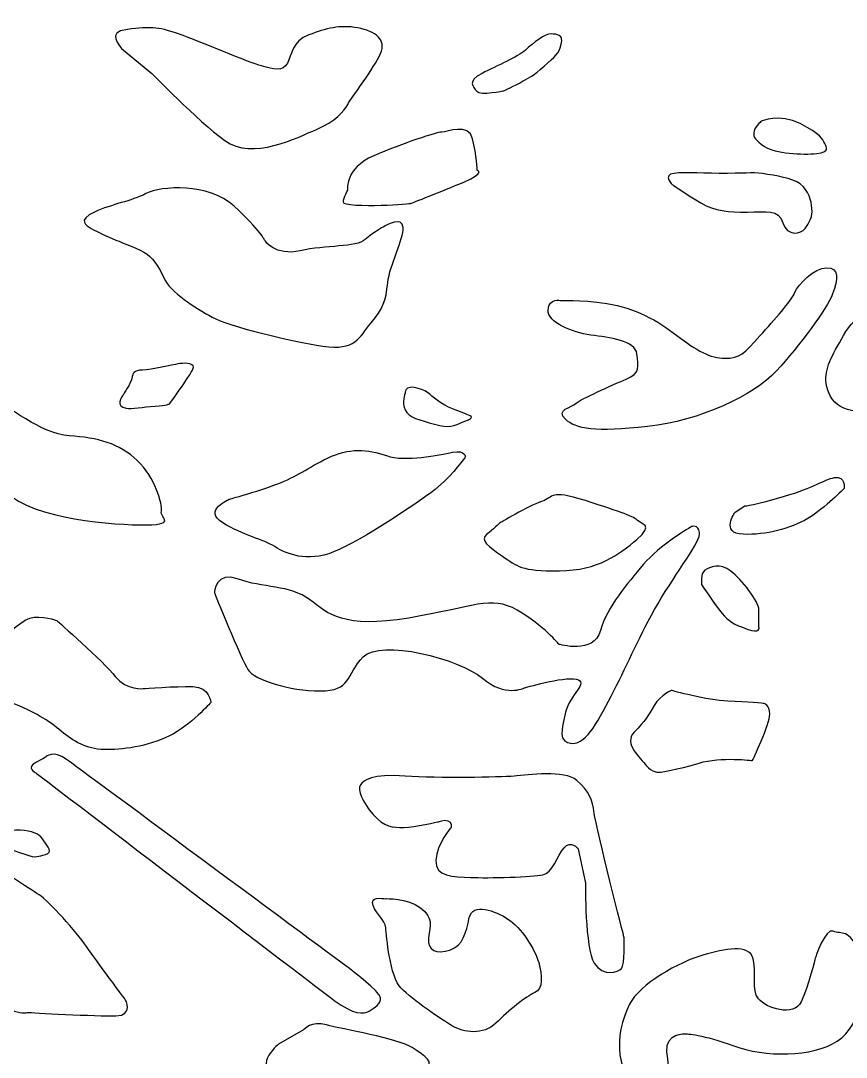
# Model space of a CAD drawing. Header units: centimetres. Extents: x -8.7 to 7.6, y -8.2 to 11.4.
# Drawn here: x 2.552 to 4.967, y 3.231 to 6.263 of the extents above; entities that cross this region are included whole.
import ezdxf

# ---------------------------------------------------------------- set-up
doc = ezdxf.new("R2010")
doc.units = ezdxf.units.CM
doc.header["$MEASUREMENT"] = 0
doc.layers.add('layer 1', color=7, linetype='Continuous')

msp = doc.modelspace()

# ---------------------------------------------------------------- linework, layer by layer
at = {"layer": 'layer 1', "color": 142}
for points, knots in [([(0.02549, 11.40766), (0.02549, 11.40766), (7.59368, 11.40766), (7.59368, 11.40766), (7.59368, 11.40766), (7.59368, 11.40766), (7.59368, -8.21043), (7.59368, -8.21043), (7.59368, -8.21043), (7.59368, -8.21043), (0.02549, -8.21043), (0.02549, -8.21043), (0.02549, -8.21043), (0.02549, -8.21043), (0.02549, 11.40766), (0.02549, 11.40766)], [0, 0, 0, 0, 0.2, 0.2, 0.2, 0.2, 0.4, 0.4, 0.4, 0.4, 0.6, 0.6, 0.6, 0.6, 1, 1, 1, 1]), ([(2.84696, 6.1818), (2.84501, 6.18814), (2.79749, 6.23033), (2.86442, 6.23737), (2.86442, 6.23737), (2.93135, 6.2444), (2.94881, 6.2465), (3.01381, 6.224), (3.01381, 6.224), (3.0788, 6.20149), (3.21947, 6.13961), (3.25634, 6.13046), (3.25634, 6.13046), (3.29319, 6.12133), (3.31842, 6.11288), (3.33199, 6.1382), (3.33199, 6.1382), (3.34557, 6.16352), (3.3446, 6.20219), (3.39505, 6.22119), (3.39505, 6.22119), (3.44549, 6.24018), (3.48527, 6.25143), (3.53765, 6.24158), (3.53765, 6.24158), (3.59004, 6.23174), (3.62302, 6.20783), (3.60459, 6.16633), (3.60459, 6.16633), (3.58616, 6.12483), (3.51923, 6.03763), (3.50856, 6.01794), (3.50856, 6.01794), (3.49788, 5.99825), (3.47266, 5.96801), (3.41737, 5.94479), (3.41737, 5.94479), (3.36207, 5.92159), (3.22917, 5.85267), (3.14865, 5.91245), (3.14865, 5.91245), (3.06814, 5.97223), (2.93523, 6.10867), (2.93523, 6.10867), (2.93523, 6.10867), (2.93523, 6.10867), (2.84696, 6.1818), (2.84696, 6.1818)], [0, 0, 0, 0, 0.0769231, 0.0769231, 0.0769231, 0.0769231, 0.1538462, 0.1538462, 0.1538462, 0.1538462, 0.2307692, 0.2307692, 0.2307692, 0.2307692, 0.3076923, 0.3076923, 0.3076923, 0.3076923, 0.3846154, 0.3846154, 0.3846154, 0.3846154, 0.4615385, 0.4615385, 0.4615385, 0.4615385, 0.5384615, 0.5384615, 0.5384615, 0.5384615, 0.6153846, 0.6153846, 0.6153846, 0.6153846, 0.6923077, 0.6923077, 0.6923077, 0.6923077, 0.7692308, 0.7692308, 0.7692308, 0.7692308, 0.8461538, 0.8461538, 0.8461538, 0.8461538, 1, 1, 1, 1]), ([(3.96546, 6.05802), (3.96546, 6.05802), (3.89657, 6.04326), (3.88591, 6.05662), (3.88591, 6.05662), (3.87525, 6.06998), (3.85681, 6.08545), (3.90143, 6.10867), (3.90143, 6.10867), (3.94606, 6.13187), (4.00523, 6.15578), (4.02851, 6.17689), (4.02851, 6.17689), (4.0518, 6.19798), (4.08671, 6.22541), (4.1032, 6.224), (4.1032, 6.224), (4.1197, 6.2226), (4.14105, 6.2233), (4.13328, 6.19375), (4.13328, 6.19375), (4.12552, 6.16422), (4.11582, 6.1593), (4.08283, 6.12976), (4.08283, 6.12976), (4.04985, 6.10023), (4.04306, 6.09882), (4.01978, 6.08545), (4.01978, 6.08545), (3.9965, 6.07209), (3.96546, 6.05802), (3.96546, 6.05802)], [0, 0, 0, 0, 0.1111111, 0.1111111, 0.1111111, 0.1111111, 0.2222222, 0.2222222, 0.2222222, 0.2222222, 0.3333333, 0.3333333, 0.3333333, 0.3333333, 0.4444444, 0.4444444, 0.4444444, 0.4444444, 0.5555556, 0.5555556, 0.5555556, 0.5555556, 0.6666667, 0.6666667, 0.6666667, 0.6666667, 0.7777778, 0.7777778, 0.7777778, 0.7777778, 1, 1, 1, 1]), ([(4.71823, 5.96871), (4.71823, 5.96871), (4.77062, 5.99332), (4.83173, 5.96168), (4.83173, 5.96168), (4.89285, 5.93003), (4.89769, 5.91667), (4.90352, 5.904), (4.90352, 5.904), (4.90933, 5.89135), (4.92001, 5.87939), (4.88023, 5.87447), (4.88023, 5.87447), (4.84047, 5.86954), (4.75704, 5.87447), (4.72793, 5.89486), (4.72793, 5.89486), (4.69883, 5.91526), (4.69592, 5.92089), (4.69592, 5.93495), (4.69592, 5.93495), (4.69592, 5.94902), (4.71823, 5.96871), (4.71823, 5.96871)], [0, 0, 0, 0, 0.1428571, 0.1428571, 0.1428571, 0.1428571, 0.2857143, 0.2857143, 0.2857143, 0.2857143, 0.4285714, 0.4285714, 0.4285714, 0.4285714, 0.5714286, 0.5714286, 0.5714286, 0.5714286, 0.7142857, 0.7142857, 0.7142857, 0.7142857, 1, 1, 1, 1]), ([(3.50845, 5.76822), (3.50845, 5.76822), (3.49867, 5.83054), (3.58463, 5.86737), (3.58463, 5.86737), (3.67059, 5.90419), (3.76827, 5.93677), (3.7839, 5.93677), (3.7839, 5.93677), (3.79953, 5.93677), (3.86205, 5.96509), (3.87377, 5.91694), (3.87377, 5.91694), (3.8855, 5.86878), (3.88744, 5.82487), (3.88744, 5.82487), (3.88744, 5.82487), (3.88744, 5.82487), (3.91285, 5.81779), (3.84837, 5.79088), (3.84837, 5.79088), (3.7839, 5.76397), (3.69403, 5.72857), (3.69403, 5.72857), (3.69403, 5.72857), (3.69403, 5.72857), (3.65496, 5.72432), (3.60612, 5.7229), (3.60612, 5.7229), (3.55728, 5.72148), (3.49477, 5.7229), (3.49477, 5.73282), (3.49477, 5.73282), (3.49477, 5.74272), (3.50845, 5.76822), (3.50845, 5.76822)], [0, 0, 0, 0, 0.1, 0.1, 0.1, 0.1, 0.2, 0.2, 0.2, 0.2, 0.3, 0.3, 0.3, 0.3, 0.4, 0.4, 0.4, 0.4, 0.5, 0.5, 0.5, 0.5, 0.6, 0.6, 0.6, 0.6, 0.7, 0.7, 0.7, 0.7, 0.8, 0.8, 0.8, 0.8, 1, 1, 1, 1]), ([(4.45923, 5.78234), (4.45923, 5.78234), (4.42722, 5.81187), (4.4631, 5.81609), (4.4631, 5.81609), (4.499, 5.82031), (4.55332, 5.81609), (4.61928, 5.81609), (4.61928, 5.81609), (4.68525, 5.81609), (4.69398, 5.82101), (4.73667, 5.81328), (4.73667, 5.81328), (4.77935, 5.80555), (4.82009, 5.79992), (4.84047, 5.77742), (4.84047, 5.77742), (4.86084, 5.75491), (4.86666, 5.72748), (4.86666, 5.70497), (4.86666, 5.70497), (4.86666, 5.68247), (4.85696, 5.67192), (4.84628, 5.65505), (4.84628, 5.65505), (4.83562, 5.63816), (4.79292, 5.63042), (4.78129, 5.67192), (4.78129, 5.67192), (4.76966, 5.71341), (4.73182, 5.70287), (4.6775, 5.70287), (4.6775, 5.70287), (4.62317, 5.70287), (4.58145, 5.70568), (4.54168, 5.72959), (4.54168, 5.72959), (4.50191, 5.7535), (4.45923, 5.78234), (4.45923, 5.78234)], [0, 0, 0, 0, 0.0909091, 0.0909091, 0.0909091, 0.0909091, 0.1818182, 0.1818182, 0.1818182, 0.1818182, 0.2727273, 0.2727273, 0.2727273, 0.2727273, 0.3636364, 0.3636364, 0.3636364, 0.3636364, 0.4545455, 0.4545455, 0.4545455, 0.4545455, 0.5454545, 0.5454545, 0.5454545, 0.5454545, 0.6363636, 0.6363636, 0.6363636, 0.6363636, 0.7272727, 0.7272727, 0.7272727, 0.7272727, 0.8181818, 0.8181818, 0.8181818, 0.8181818, 1, 1, 1, 1]), ([(2.83054, 5.62092), (2.83054, 5.62092), (2.77193, 5.64641), (2.75825, 5.65491), (2.75825, 5.65491), (2.74457, 5.66341), (2.71527, 5.67899), (2.76802, 5.70308), (2.76802, 5.70308), (2.82076, 5.72715), (2.87352, 5.73422), (2.91845, 5.75689), (2.91845, 5.75689), (2.96339, 5.77955), (3.10013, 5.78947), (3.17633, 5.72007), (3.17633, 5.72007), (3.25252, 5.65067), (3.2662, 5.61951), (3.2662, 5.61951), (3.2662, 5.61951), (3.2662, 5.61951), (3.2955, 5.57277), (3.36974, 5.58976), (3.36974, 5.58976), (3.44398, 5.60676), (3.53383, 5.59968), (3.55923, 5.62234), (3.55923, 5.62234), (3.58463, 5.645), (3.61979, 5.66341), (3.61979, 5.66341), (3.61979, 5.66341), (3.61979, 5.66341), (3.66864, 5.69174), (3.67059, 5.65775), (3.67059, 5.65775), (3.67255, 5.62376), (3.63152, 5.5501), (3.62566, 5.49628), (3.62566, 5.49628), (3.61979, 5.44246), (3.61199, 5.42122), (3.57682, 5.37872), (3.57682, 5.37872), (3.54165, 5.33623), (3.53189, 5.29658), (3.43616, 5.31074), (3.43616, 5.31074), (3.34044, 5.32491), (3.1607, 5.36881), (3.11186, 5.39572), (3.11186, 5.39572), (3.06302, 5.42264), (2.98878, 5.46937), (2.9712, 5.50903), (2.9712, 5.50903), (2.95361, 5.54869), (2.93799, 5.57135), (2.91259, 5.58551), (2.91259, 5.58551), (2.88719, 5.59968), (2.83054, 5.62092), (2.83054, 5.62092)], [0, 0, 0, 0, 0.0588235, 0.0588235, 0.0588235, 0.0588235, 0.1176471, 0.1176471, 0.1176471, 0.1176471, 0.1764706, 0.1764706, 0.1764706, 0.1764706, 0.2352941, 0.2352941, 0.2352941, 0.2352941, 0.2941176, 0.2941176, 0.2941176, 0.2941176, 0.3529412, 0.3529412, 0.3529412, 0.3529412, 0.4117647, 0.4117647, 0.4117647, 0.4117647, 0.4705882, 0.4705882, 0.4705882, 0.4705882, 0.5294118, 0.5294118, 0.5294118, 0.5294118, 0.5882353, 0.5882353, 0.5882353, 0.5882353, 0.6470588, 0.6470588, 0.6470588, 0.6470588, 0.7058824, 0.7058824, 0.7058824, 0.7058824, 0.7647059, 0.7647059, 0.7647059, 0.7647059, 0.8235294, 0.8235294, 0.8235294, 0.8235294, 0.8823529, 0.8823529, 0.8823529, 0.8823529, 1, 1, 1, 1]), ([(4.13165, 5.44388), (4.13165, 5.44388), (4.09649, 5.4538), (4.09453, 5.41697), (4.09453, 5.41697), (4.09258, 5.38014), (4.16486, 5.3504), (4.21956, 5.34332), (4.21956, 5.34332), (4.27427, 5.33623), (4.35046, 5.32632), (4.35436, 5.28808), (4.35436, 5.28808), (4.35827, 5.24984), (4.36609, 5.23285), (4.3231, 5.21443), (4.3231, 5.21443), (4.28012, 5.19602), (4.19026, 5.15636), (4.17658, 5.14362), (4.17658, 5.14362), (4.1629, 5.13087), (4.11602, 5.1252), (4.14532, 5.09687), (4.14532, 5.09687), (4.17462, 5.06854), (4.23324, 5.05863), (4.38562, 5.07562), (4.38562, 5.07562), (4.538, 5.09262), (4.69625, 5.16627), (4.76266, 5.23851), (4.76266, 5.23851), (4.8291, 5.31074), (4.91114, 5.42122), (4.92678, 5.46371), (4.92678, 5.46371), (4.9424, 5.5062), (4.9463, 5.5416), (4.90919, 5.54019), (4.90919, 5.54019), (4.87207, 5.53877), (4.82715, 5.49345), (4.81543, 5.46654), (4.81543, 5.46654), (4.8037, 5.43963), (4.75877, 5.39148), (4.71383, 5.34049), (4.71383, 5.34049), (4.6689, 5.2895), (4.65522, 5.27534), (4.61224, 5.27534), (4.61224, 5.27534), (4.56925, 5.27534), (4.52823, 5.29799), (4.47157, 5.3419), (4.47157, 5.3419), (4.41492, 5.3858), (4.34851, 5.42264), (4.26645, 5.43538), (4.26645, 5.43538), (4.1844, 5.44813), (4.13165, 5.44388), (4.13165, 5.44388)], [0, 0, 0, 0, 0.0588235, 0.0588235, 0.0588235, 0.0588235, 0.1176471, 0.1176471, 0.1176471, 0.1176471, 0.1764706, 0.1764706, 0.1764706, 0.1764706, 0.2352941, 0.2352941, 0.2352941, 0.2352941, 0.2941176, 0.2941176, 0.2941176, 0.2941176, 0.3529412, 0.3529412, 0.3529412, 0.3529412, 0.4117647, 0.4117647, 0.4117647, 0.4117647, 0.4705882, 0.4705882, 0.4705882, 0.4705882, 0.5294118, 0.5294118, 0.5294118, 0.5294118, 0.5882353, 0.5882353, 0.5882353, 0.5882353, 0.6470588, 0.6470588, 0.6470588, 0.6470588, 0.7058824, 0.7058824, 0.7058824, 0.7058824, 0.7647059, 0.7647059, 0.7647059, 0.7647059, 0.8235294, 0.8235294, 0.8235294, 0.8235294, 0.8823529, 0.8823529, 0.8823529, 0.8823529, 1, 1, 1, 1]), ([(5.06353, 5.43113), (5.06353, 5.43113), (5.00296, 5.41414), (4.96585, 5.35323), (4.96585, 5.35323), (4.92872, 5.29233), (4.9053, 5.24984), (4.90724, 5.2116), (4.90724, 5.2116), (4.90998, 5.1578), (4.94922, 5.10339), (5.04204, 5.12662), (5.04204, 5.12662), (5.08498, 5.13736), (5.14754, 5.15069), (5.14754, 5.15069), (5.14754, 5.15069), (5.14754, 5.15069), (5.18075, 5.16344), (5.16121, 5.19602), (5.16121, 5.19602), (5.14167, 5.22859), (5.11237, 5.25975), (5.11237, 5.26684), (5.11237, 5.26684), (5.11237, 5.27391), (5.09673, 5.28808), (5.12018, 5.28666), (5.12018, 5.28666), (5.14362, 5.28525), (5.19833, 5.24417), (5.22178, 5.23992), (5.22178, 5.23992), (5.24522, 5.23567), (5.27257, 5.24276), (5.26475, 5.28525), (5.26475, 5.28525), (5.25694, 5.32774), (5.212, 5.34757), (5.18856, 5.37165), (5.18856, 5.37165), (5.16512, 5.39572), (5.16512, 5.41414), (5.12995, 5.42546), (5.12995, 5.42546), (5.09478, 5.4368), (5.06353, 5.43113), (5.06353, 5.43113)], [0, 0, 0, 0, 0.0769231, 0.0769231, 0.0769231, 0.0769231, 0.1538462, 0.1538462, 0.1538462, 0.1538462, 0.2307692, 0.2307692, 0.2307692, 0.2307692, 0.3076923, 0.3076923, 0.3076923, 0.3076923, 0.3846154, 0.3846154, 0.3846154, 0.3846154, 0.4615385, 0.4615385, 0.4615385, 0.4615385, 0.5384615, 0.5384615, 0.5384615, 0.5384615, 0.6153846, 0.6153846, 0.6153846, 0.6153846, 0.6923077, 0.6923077, 0.6923077, 0.6923077, 0.7692308, 0.7692308, 0.7692308, 0.7692308, 0.8461538, 0.8461538, 0.8461538, 0.8461538, 1, 1, 1, 1]), ([(2.85181, 5.16836), (2.85375, 5.17188), (2.87316, 5.20071), (2.87704, 5.21619), (2.87704, 5.21619), (2.88091, 5.23166), (2.88091, 5.2401), (2.90807, 5.24081), (2.90807, 5.24081), (2.93523, 5.24151), (2.99732, 5.25628), (3.01187, 5.25909), (3.01187, 5.25909), (3.02642, 5.26191), (3.05747, 5.26191), (3.05747, 5.24924), (3.05747, 5.24924), (3.05747, 5.23658), (2.98761, 5.14234), (2.98761, 5.14234), (2.98761, 5.14234), (2.98761, 5.14234), (2.97986, 5.13742), (2.94494, 5.1353), (2.94494, 5.1353), (2.91001, 5.1332), (2.87606, 5.12617), (2.86054, 5.12969), (2.86054, 5.12969), (2.84501, 5.1332), (2.84114, 5.13883), (2.84211, 5.14797), (2.84211, 5.14797), (2.84308, 5.15711), (2.85181, 5.16836), (2.85181, 5.16836)], [0, 0, 0, 0, 0.1, 0.1, 0.1, 0.1, 0.2, 0.2, 0.2, 0.2, 0.3, 0.3, 0.3, 0.3, 0.4, 0.4, 0.4, 0.4, 0.5, 0.5, 0.5, 0.5, 0.6, 0.6, 0.6, 0.6, 0.7, 0.7, 0.7, 0.7, 0.8, 0.8, 0.8, 0.8, 1, 1, 1, 1]), ([(2.40073, 5.11245), (2.40073, 5.11245), (2.39683, 5.19743), (2.45739, 5.16627), (2.45739, 5.16627), (2.51796, 5.13512), (2.60977, 5.05438), (2.69378, 5.04872), (2.69378, 5.04872), (2.77779, 5.04305), (2.8403, 5.02606), (2.89305, 4.97648), (2.89305, 4.97648), (2.94579, 4.92692), (2.96729, 4.8476), (2.96339, 4.82776), (2.96339, 4.82776), (2.95948, 4.80794), (3.01418, 4.7867), (2.90087, 4.78811), (2.90087, 4.78811), (2.78756, 4.78952), (2.56093, 4.81077), (2.49256, 4.90142), (2.49256, 4.90142), (2.42418, 4.99206), (2.42028, 5.01756), (2.41441, 5.04872), (2.41441, 5.04872), (2.40856, 5.07988), (2.40073, 5.11245), (2.40073, 5.11245)], [0, 0, 0, 0, 0.1111111, 0.1111111, 0.1111111, 0.1111111, 0.2222222, 0.2222222, 0.2222222, 0.2222222, 0.3333333, 0.3333333, 0.3333333, 0.3333333, 0.4444444, 0.4444444, 0.4444444, 0.4444444, 0.5555556, 0.5555556, 0.5555556, 0.5555556, 0.6666667, 0.6666667, 0.6666667, 0.6666667, 0.7777778, 0.7777778, 0.7777778, 0.7777778, 1, 1, 1, 1]), ([(3.67637, 5.17259), (3.67637, 5.17259), (3.67346, 5.19861), (3.71129, 5.18806), (3.71129, 5.18806), (3.74913, 5.17751), (3.74913, 5.16555), (3.78115, 5.14515), (3.78115, 5.14515), (3.81315, 5.12476), (3.83644, 5.12054), (3.85099, 5.11351), (3.85099, 5.11351), (3.86554, 5.10647), (3.88591, 5.10507), (3.85099, 5.091), (3.85099, 5.091), (3.81606, 5.07693), (3.80636, 5.07061), (3.76271, 5.08256), (3.76271, 5.08256), (3.71906, 5.09452), (3.68704, 5.10226), (3.67637, 5.12406), (3.67637, 5.12406), (3.66571, 5.14586), (3.67637, 5.17259), (3.67637, 5.17259)], [0, 0, 0, 0, 0.125, 0.125, 0.125, 0.125, 0.25, 0.25, 0.25, 0.25, 0.375, 0.375, 0.375, 0.375, 0.5, 0.5, 0.5, 0.5, 0.625, 0.625, 0.625, 0.625, 0.75, 0.75, 0.75, 0.75, 1, 1, 1, 1]), ([(3.16265, 4.86318), (3.16265, 4.86318), (3.08255, 4.8306), (3.14312, 4.79378), (3.14312, 4.79378), (3.20367, 4.75694), (3.26228, 4.74562), (3.2955, 4.72438), (3.2955, 4.72438), (3.32871, 4.70313), (3.38927, 4.67764), (3.46742, 4.7088), (3.46742, 4.7088), (3.54555, 4.73995), (3.7292, 4.86176), (3.77414, 4.9), (3.77414, 4.9), (3.81906, 4.93824), (3.85228, 4.9864), (3.85228, 4.9864), (3.85228, 4.9864), (3.85228, 4.9864), (3.85423, 5.00765), (3.81516, 5.00056), (3.81516, 5.00056), (3.77609, 4.99348), (3.67645, 4.97082), (3.62176, 4.99065), (3.62176, 4.99065), (3.56706, 5.01048), (3.51039, 5.01331), (3.44984, 4.98357), (3.44984, 4.98357), (3.38927, 4.95382), (3.36192, 4.92974), (3.30135, 4.90708), (3.30135, 4.90708), (3.2408, 4.88442), (3.16265, 4.86318), (3.16265, 4.86318)], [0, 0, 0, 0, 0.0909091, 0.0909091, 0.0909091, 0.0909091, 0.1818182, 0.1818182, 0.1818182, 0.1818182, 0.2727273, 0.2727273, 0.2727273, 0.2727273, 0.3636364, 0.3636364, 0.3636364, 0.3636364, 0.4545455, 0.4545455, 0.4545455, 0.4545455, 0.5454545, 0.5454545, 0.5454545, 0.5454545, 0.6363636, 0.6363636, 0.6363636, 0.6363636, 0.7272727, 0.7272727, 0.7272727, 0.7272727, 0.8181818, 0.8181818, 0.8181818, 0.8181818, 1, 1, 1, 1]), ([(4.6416, 4.82516), (4.6416, 4.82516), (4.59698, 4.76256), (4.66488, 4.76045), (4.66488, 4.76045), (4.73278, 4.75835), (4.80262, 4.77593), (4.85405, 4.80688), (4.85405, 4.80688), (4.90546, 4.83782), (4.96076, 4.89479), (4.96076, 4.89479), (4.96076, 4.89479), (4.96076, 4.89479), (4.9656, 4.93276), (4.93262, 4.92644), (4.93262, 4.92644), (4.89964, 4.92011), (4.87345, 4.8976), (4.78613, 4.87158), (4.78613, 4.87158), (4.69883, 4.84555), (4.66973, 4.84345), (4.66973, 4.84345), (4.66973, 4.84345), (4.66973, 4.84345), (4.6416, 4.82516), (4.6416, 4.82516)], [0, 0, 0, 0, 0.125, 0.125, 0.125, 0.125, 0.25, 0.25, 0.25, 0.25, 0.375, 0.375, 0.375, 0.375, 0.5, 0.5, 0.5, 0.5, 0.625, 0.625, 0.625, 0.625, 0.75, 0.75, 0.75, 0.75, 1, 1, 1, 1]), ([(3.95191, 4.79236), (3.95191, 4.79236), (4.03592, 4.84335), (4.07499, 4.8561), (4.07499, 4.8561), (4.11407, 4.86884), (4.09649, 4.89292), (4.20393, 4.85893), (4.20393, 4.85893), (4.31137, 4.82494), (4.34851, 4.81077), (4.35631, 4.80085), (4.35631, 4.80085), (4.36414, 4.79094), (4.4071, 4.78952), (4.35436, 4.74562), (4.35436, 4.74562), (4.30162, 4.70171), (4.24301, 4.65498), (4.12774, 4.65356), (4.12774, 4.65356), (4.01248, 4.65214), (4.00467, 4.66773), (3.96168, 4.69605), (3.96168, 4.69605), (3.91871, 4.72438), (3.89527, 4.7442), (3.9148, 4.75979), (3.9148, 4.75979), (3.93433, 4.77537), (3.95191, 4.79236), (3.95191, 4.79236)], [0, 0, 0, 0, 0.1111111, 0.1111111, 0.1111111, 0.1111111, 0.2222222, 0.2222222, 0.2222222, 0.2222222, 0.3333333, 0.3333333, 0.3333333, 0.3333333, 0.4444444, 0.4444444, 0.4444444, 0.4444444, 0.5555556, 0.5555556, 0.5555556, 0.5555556, 0.6666667, 0.6666667, 0.6666667, 0.6666667, 0.7777778, 0.7777778, 0.7777778, 0.7777778, 1, 1, 1, 1]), ([(4.51428, 4.78282), (4.51428, 4.78282), (4.53343, 4.79045), (4.5378, 4.76576), (4.5378, 4.76576), (4.54218, 4.74107), (4.47115, 4.65206), (4.41626, 4.55826), (4.41626, 4.55826), (4.36136, 4.46446), (4.33, 4.38487), (4.28687, 4.30244), (4.28687, 4.30244), (4.24375, 4.22001), (4.20845, 4.14611), (4.16533, 4.14895), (4.16533, 4.14895), (4.1222, 4.15179), (4.13396, 4.18874), (4.14573, 4.23991), (4.14573, 4.23991), (4.1575, 4.29107), (4.21629, 4.32803), (4.17709, 4.33655), (4.17709, 4.33655), (4.13788, 4.34508), (4.02419, 4.31097), (4.02419, 4.31097), (4.02419, 4.31097), (4.02419, 4.31097), (3.96929, 4.28255), (3.90265, 4.3394), (3.90265, 4.3394), (3.836, 4.39624), (3.60467, 4.45593), (3.5537, 4.40192), (3.5537, 4.40192), (3.50273, 4.34792), (3.51842, 4.30244), (3.42823, 4.30244), (3.42823, 4.30244), (3.33806, 4.30244), (3.23612, 4.3337), (3.21651, 4.36497), (3.21651, 4.36497), (3.19692, 4.39624), (3.1185, 4.58953), (3.1185, 4.58953), (3.1185, 4.58953), (3.1185, 4.58953), (3.12243, 4.65491), (3.18907, 4.62932), (3.18907, 4.62932), (3.25572, 4.60375), (3.34198, 4.61227), (3.39687, 4.56964), (3.39687, 4.56964), (3.45176, 4.52699), (3.49489, 4.48436), (3.687, 4.51563), (3.687, 4.51563), (3.87912, 4.54689), (3.92617, 4.58384), (4.00459, 4.53836), (4.00459, 4.53836), (4.08301, 4.49288), (4.12612, 4.43888), (4.12612, 4.43888), (4.12612, 4.43888), (4.12612, 4.43888), (4.22806, 4.40762), (4.24766, 4.47868), (4.24766, 4.47868), (4.26727, 4.54974), (4.32608, 4.61511), (4.37313, 4.67196), (4.37313, 4.67196), (4.42018, 4.72881), (4.51428, 4.78282), (4.51428, 4.78282)], [0, 0, 0, 0, 0.047619, 0.047619, 0.047619, 0.047619, 0.0952381, 0.0952381, 0.0952381, 0.0952381, 0.1428571, 0.1428571, 0.1428571, 0.1428571, 0.1904762, 0.1904762, 0.1904762, 0.1904762, 0.2380952, 0.2380952, 0.2380952, 0.2380952, 0.2857143, 0.2857143, 0.2857143, 0.2857143, 0.3333333, 0.3333333, 0.3333333, 0.3333333, 0.3809524, 0.3809524, 0.3809524, 0.3809524, 0.4285714, 0.4285714, 0.4285714, 0.4285714, 0.4761905, 0.4761905, 0.4761905, 0.4761905, 0.5238095, 0.5238095, 0.5238095, 0.5238095, 0.5714286, 0.5714286, 0.5714286, 0.5714286, 0.6190476, 0.6190476, 0.6190476, 0.6190476, 0.6666667, 0.6666667, 0.6666667, 0.6666667, 0.7142857, 0.7142857, 0.7142857, 0.7142857, 0.7619048, 0.7619048, 0.7619048, 0.7619048, 0.8095238, 0.8095238, 0.8095238, 0.8095238, 0.8571429, 0.8571429, 0.8571429, 0.8571429, 0.9047619, 0.9047619, 0.9047619, 0.9047619, 1, 1, 1, 1]), ([(4.54362, 4.61348), (4.54362, 4.61348), (4.53877, 4.64582), (4.55332, 4.65567), (4.55332, 4.65567), (4.56787, 4.66551), (4.59795, 4.67746), (4.62898, 4.65285), (4.62898, 4.65285), (4.66003, 4.62824), (4.71144, 4.56424), (4.71144, 4.53892), (4.71144, 4.53892), (4.71144, 4.5136), (4.71144, 4.48758), (4.71144, 4.48758), (4.71144, 4.48758), (4.71144, 4.48758), (4.71629, 4.4693), (4.67652, 4.48337), (4.67652, 4.48337), (4.63675, 4.49743), (4.62317, 4.50587), (4.60377, 4.52838), (4.60377, 4.52838), (4.58437, 4.55087), (4.54362, 4.61348), (4.54362, 4.61348)], [0, 0, 0, 0, 0.125, 0.125, 0.125, 0.125, 0.25, 0.25, 0.25, 0.25, 0.375, 0.375, 0.375, 0.375, 0.5, 0.5, 0.5, 0.5, 0.625, 0.625, 0.625, 0.625, 0.75, 0.75, 0.75, 0.75, 1, 1, 1, 1]), ([(2.49842, 4.45385), (2.49842, 4.45385), (2.45544, 4.39012), (2.45934, 4.34479), (2.45934, 4.34479), (2.46325, 4.29947), (2.4613, 4.29097), (2.52577, 4.26689), (2.52577, 4.26689), (2.59024, 4.24282), (2.63518, 4.21449), (2.67033, 4.18474), (2.67033, 4.18474), (2.7055, 4.155), (2.74457, 4.13234), (2.79537, 4.13092), (2.79537, 4.13092), (2.84616, 4.12951), (2.92431, 4.13942), (2.98683, 4.17059), (2.98683, 4.17059), (3.04934, 4.20174), (3.10795, 4.26831), (3.10795, 4.26831), (3.10795, 4.26831), (3.10795, 4.26831), (3.10599, 4.31363), (3.0552, 4.31505), (3.0552, 4.31505), (3.00441, 4.31647), (2.91259, 4.30938), (2.91259, 4.30938), (2.91259, 4.30938), (2.91259, 4.30938), (2.8618, 4.30231), (2.82858, 4.34479), (2.82858, 4.34479), (2.79537, 4.38728), (2.65861, 4.50768), (2.65861, 4.50768), (2.65861, 4.50768), (2.65861, 4.50768), (2.61173, 4.52609), (2.57851, 4.51476), (2.57851, 4.51476), (2.54531, 4.50342), (2.49842, 4.45385), (2.49842, 4.45385)], [0, 0, 0, 0, 0.0769231, 0.0769231, 0.0769231, 0.0769231, 0.1538462, 0.1538462, 0.1538462, 0.1538462, 0.2307692, 0.2307692, 0.2307692, 0.2307692, 0.3076923, 0.3076923, 0.3076923, 0.3076923, 0.3846154, 0.3846154, 0.3846154, 0.3846154, 0.4615385, 0.4615385, 0.4615385, 0.4615385, 0.5384615, 0.5384615, 0.5384615, 0.5384615, 0.6153846, 0.6153846, 0.6153846, 0.6153846, 0.6923077, 0.6923077, 0.6923077, 0.6923077, 0.7692308, 0.7692308, 0.7692308, 0.7692308, 0.8461538, 0.8461538, 0.8461538, 0.8461538, 1, 1, 1, 1]), ([(4.45595, 4.30372), (4.45595, 4.30372), (4.56145, 4.27397), (4.62006, 4.27256), (4.62006, 4.27256), (4.67866, 4.27114), (4.72555, 4.26548), (4.72555, 4.26548), (4.72555, 4.26548), (4.72555, 4.26548), (4.74314, 4.26264), (4.74314, 4.23432), (4.74314, 4.23432), (4.74314, 4.20599), (4.69233, 4.09835), (4.69233, 4.09835), (4.69233, 4.09835), (4.69233, 4.09835), (4.60052, 4.1111), (4.53605, 4.09127), (4.53605, 4.09127), (4.47157, 4.07145), (4.42078, 4.06435), (4.42078, 4.06435), (4.42078, 4.06435), (4.42078, 4.06435), (4.39735, 4.06295), (4.38172, 4.08419), (4.38172, 4.08419), (4.36609, 4.10543), (4.31334, 4.14792), (4.34655, 4.18191), (4.34655, 4.18191), (4.37976, 4.21591), (4.38562, 4.22724), (4.40516, 4.25982), (4.40516, 4.25982), (4.42469, 4.29238), (4.45595, 4.30372), (4.45595, 4.30372)], [0, 0, 0, 0, 0.0909091, 0.0909091, 0.0909091, 0.0909091, 0.1818182, 0.1818182, 0.1818182, 0.1818182, 0.2727273, 0.2727273, 0.2727273, 0.2727273, 0.3636364, 0.3636364, 0.3636364, 0.3636364, 0.4545455, 0.4545455, 0.4545455, 0.4545455, 0.5454545, 0.5454545, 0.5454545, 0.5454545, 0.6363636, 0.6363636, 0.6363636, 0.6363636, 0.7272727, 0.7272727, 0.7272727, 0.7272727, 0.8181818, 0.8181818, 0.8181818, 0.8181818, 1, 1, 1, 1]), ([(2.59609, 4.06295), (2.59609, 4.06295), (2.56485, 4.0771), (2.59805, 4.0941), (2.59805, 4.0941), (2.63126, 4.1111), (2.62579, 4.10991), (2.62579, 4.10991), (2.62579, 4.10991), (2.62579, 4.10991), (2.64712, 4.13031), (2.68592, 4.10218), (2.68592, 4.10218), (2.72472, 4.07405), (3.52234, 3.48381), (3.52234, 3.48381), (3.52234, 3.48381), (3.52234, 3.48381), (3.60026, 3.42417), (3.60417, 3.40575), (3.60417, 3.40575), (3.60807, 3.38735), (3.58659, 3.37601), (3.57096, 3.36611), (3.57096, 3.36611), (3.55533, 3.35618), (3.52603, 3.35477), (3.46936, 3.39725), (3.46936, 3.39725), (3.41271, 3.43975), (2.59609, 4.06295), (2.59609, 4.06295)], [0, 0, 0, 0, 0.1111111, 0.1111111, 0.1111111, 0.1111111, 0.2222222, 0.2222222, 0.2222222, 0.2222222, 0.3333333, 0.3333333, 0.3333333, 0.3333333, 0.4444444, 0.4444444, 0.4444444, 0.4444444, 0.5555556, 0.5555556, 0.5555556, 0.5555556, 0.6666667, 0.6666667, 0.6666667, 0.6666667, 0.7777778, 0.7777778, 0.7777778, 0.7777778, 1, 1, 1, 1]), ([(3.77414, 3.91989), (3.77414, 3.91989), (3.70381, 3.9029), (3.67255, 3.9029), (3.67255, 3.9029), (3.64129, 3.9029), (3.61394, 3.90431), (3.58268, 3.94114), (3.58268, 3.94114), (3.55142, 3.97796), (3.53579, 4.01337), (3.54555, 4.02753), (3.54555, 4.02753), (3.55533, 4.0417), (3.57877, 4.0601), (3.67645, 4.05303), (3.67645, 4.05303), (3.77414, 4.04595), (3.95191, 4.0502), (3.9949, 4.05303), (3.9949, 4.05303), (4.03787, 4.05586), (4.14142, 4.07285), (4.17854, 4.04028), (4.17854, 4.04028), (4.21566, 4.00771), (4.22346, 3.98646), (4.22933, 3.94396), (4.22933, 3.94396), (4.23519, 3.90148), (4.31724, 3.57997), (4.31724, 3.57997), (4.31724, 3.57997), (4.31724, 3.57997), (4.3192, 3.50065), (4.30943, 3.49074), (4.30943, 3.49074), (4.29966, 3.48082), (4.25668, 3.46382), (4.22933, 3.50631), (4.22933, 3.50631), (4.20198, 3.54881), (4.20393, 3.74002), (4.20393, 3.74002), (4.20393, 3.74002), (4.20393, 3.74002), (4.18244, 3.84058), (4.18244, 3.84058), (4.18244, 3.84058), (4.18244, 3.84058), (4.16095, 3.86748), (4.14142, 3.84341), (4.14142, 3.84341), (4.12188, 3.81933), (4.10625, 3.76976), (4.07891, 3.76409), (4.07891, 3.76409), (4.05155, 3.75842), (3.91871, 3.75417), (3.86792, 3.75701), (3.86792, 3.75701), (3.81711, 3.75984), (3.76437, 3.75701), (3.76632, 3.80658), (3.76632, 3.80658), (3.76827, 3.85616), (3.81126, 3.9029), (3.81126, 3.9029), (3.81126, 3.9029), (3.81126, 3.9029), (3.81315, 3.91932), (3.80151, 3.92284), (3.80151, 3.92284), (3.78987, 3.92636), (3.77414, 3.91989), (3.77414, 3.91989)], [0, 0, 0, 0, 0.05, 0.05, 0.05, 0.05, 0.1, 0.1, 0.1, 0.1, 0.15, 0.15, 0.15, 0.15, 0.2, 0.2, 0.2, 0.2, 0.25, 0.25, 0.25, 0.25, 0.3, 0.3, 0.3, 0.3, 0.35, 0.35, 0.35, 0.35, 0.4, 0.4, 0.4, 0.4, 0.45, 0.45, 0.45, 0.45, 0.5, 0.5, 0.5, 0.5, 0.55, 0.55, 0.55, 0.55, 0.6, 0.6, 0.6, 0.6, 0.65, 0.65, 0.65, 0.65, 0.7, 0.7, 0.7, 0.7, 0.75, 0.75, 0.75, 0.75, 0.8, 0.8, 0.8, 0.8, 0.85, 0.85, 0.85, 0.85, 0.9, 0.9, 0.9, 0.9, 1, 1, 1, 1]), ([(2.46183, 3.85532), (2.46183, 3.85532), (2.43856, 3.87783), (2.46087, 3.88275), (2.46087, 3.88275), (2.48318, 3.88768), (2.53185, 3.89845), (2.56272, 3.89401), (2.56272, 3.89401), (2.59361, 3.88956), (2.60948, 3.8816), (2.61997, 3.86376), (2.61997, 3.86376), (2.63045, 3.84593), (2.64809, 3.83001), (2.62482, 3.82438), (2.62482, 3.82438), (2.60153, 3.81876), (2.60057, 3.81172), (2.5637, 3.82509), (2.5637, 3.82509), (2.52683, 3.83844), (2.46183, 3.85532), (2.46183, 3.85532)], [0, 0, 0, 0, 0.1428571, 0.1428571, 0.1428571, 0.1428571, 0.2857143, 0.2857143, 0.2857143, 0.2857143, 0.4285714, 0.4285714, 0.4285714, 0.4285714, 0.5714286, 0.5714286, 0.5714286, 0.5714286, 0.7142857, 0.7142857, 0.7142857, 0.7142857, 1, 1, 1, 1]), ([(2.38315, 3.78959), (2.38315, 3.78959), (2.37925, 3.83774), (2.432, 3.81225), (2.432, 3.81225), (2.48475, 3.78675), (2.57657, 3.72443), (2.60587, 3.70603), (2.60587, 3.70603), (2.63518, 3.68761), (2.71527, 3.59696), (2.74457, 3.55448), (2.74457, 3.55448), (2.77388, 3.51199), (2.85788, 3.40009), (2.85788, 3.40009), (2.85788, 3.40009), (2.85788, 3.40009), (2.88328, 3.35336), (2.83054, 3.35194), (2.83054, 3.35194), (2.77779, 3.35052), (2.57461, 3.36185), (2.57461, 3.36185), (2.57461, 3.36185), (2.57461, 3.36185), (2.49842, 3.34768), (2.47889, 3.4355), (2.47889, 3.4355), (2.45934, 3.52331), (2.41246, 3.63237), (2.40269, 3.69044), (2.40269, 3.69044), (2.39293, 3.74851), (2.38315, 3.78959), (2.38315, 3.78959)], [0, 0, 0, 0, 0.1, 0.1, 0.1, 0.1, 0.2, 0.2, 0.2, 0.2, 0.3, 0.3, 0.3, 0.3, 0.4, 0.4, 0.4, 0.4, 0.5, 0.5, 0.5, 0.5, 0.6, 0.6, 0.6, 0.6, 0.7, 0.7, 0.7, 0.7, 0.8, 0.8, 0.8, 0.8, 1, 1, 1, 1]), ([(3.61979, 3.69469), (3.60807, 3.69469), (3.57291, 3.70318), (3.58268, 3.67486), (3.58268, 3.67486), (3.59245, 3.64653), (3.61784, 3.63378), (3.61979, 3.60971), (3.61979, 3.60971), (3.62176, 3.58563), (3.63152, 3.46666), (3.66473, 3.43267), (3.66473, 3.43267), (3.69795, 3.39867), (3.7839, 3.34061), (3.81516, 3.32219), (3.81516, 3.32219), (3.84642, 3.30378), (3.90502, 3.29386), (3.94216, 3.33069), (3.94216, 3.33069), (3.97926, 3.36751), (4.03007, 3.40859), (4.05546, 3.41992), (4.05546, 3.41992), (4.08086, 3.43125), (4.07694, 3.46949), (4.06718, 3.50773), (4.06718, 3.50773), (4.05741, 3.54598), (4.01442, 3.61113), (3.97731, 3.63521), (3.97731, 3.63521), (3.94019, 3.65928), (3.87377, 3.68336), (3.864, 3.63945), (3.864, 3.63945), (3.85423, 3.59554), (3.84642, 3.5573), (3.80735, 3.54455), (3.80735, 3.54455), (3.76827, 3.53181), (3.74092, 3.54173), (3.74484, 3.57997), (3.74484, 3.57997), (3.74874, 3.61821), (3.76086, 3.63791), (3.72139, 3.66778), (3.72139, 3.66778), (3.68191, 3.69766), (3.61979, 3.69469), (3.61979, 3.69469)], [0, 0, 0, 0, 0.0714286, 0.0714286, 0.0714286, 0.0714286, 0.1428571, 0.1428571, 0.1428571, 0.1428571, 0.2142857, 0.2142857, 0.2142857, 0.2142857, 0.2857143, 0.2857143, 0.2857143, 0.2857143, 0.3571429, 0.3571429, 0.3571429, 0.3571429, 0.4285714, 0.4285714, 0.4285714, 0.4285714, 0.5, 0.5, 0.5, 0.5, 0.5714286, 0.5714286, 0.5714286, 0.5714286, 0.6428571, 0.6428571, 0.6428571, 0.6428571, 0.7142857, 0.7142857, 0.7142857, 0.7142857, 0.7857143, 0.7857143, 0.7857143, 0.7857143, 0.8571429, 0.8571429, 0.8571429, 0.8571429, 1, 1, 1, 1]), ([(4.54972, 3.5304), (4.61028, 3.54739), (4.68258, 3.56439), (4.6943, 3.51906), (4.6943, 3.51906), (4.70602, 3.47375), (4.68843, 3.42842), (4.70992, 3.4015), (4.70992, 3.4015), (4.73141, 3.3746), (4.81346, 3.34768), (4.83495, 3.393), (4.83495, 3.393), (4.85645, 3.43833), (4.87597, 3.52048), (4.87597, 3.52048), (4.87597, 3.52048), (4.87597, 3.52048), (4.90528, 3.61113), (4.92872, 3.5998), (4.92872, 3.5998), (4.95218, 3.58846), (4.97365, 3.61113), (5.00687, 3.53323), (5.00687, 3.53323), (5.04009, 3.45532), (5.01233, 3.32575), (4.94045, 3.27829), (4.94045, 3.27829), (4.86857, 3.23083), (4.72687, 3.23049), (4.63764, 3.26412), (4.63764, 3.26412), (4.5484, 3.29775), (4.49698, 3.29953), (4.49698, 3.29953), (4.49698, 3.29953), (4.49698, 3.29953), (4.43641, 3.30378), (4.44227, 3.24712), (4.44227, 3.24712), (4.44813, 3.19047), (4.45595, 3.13524), (4.45595, 3.13524), (4.45595, 3.13524), (4.45595, 3.13524), (4.43447, 3.063), (4.38367, 3.10266), (4.38367, 3.10266), (4.28727, 3.17793), (4.28672, 3.29392), (4.33287, 3.38593), (4.33287, 3.38593), (4.3624, 3.4448), (4.47702, 3.51), (4.54972, 3.5304)], [0, 0, 0, 0, 0.0666667, 0.0666667, 0.0666667, 0.0666667, 0.1333333, 0.1333333, 0.1333333, 0.1333333, 0.2, 0.2, 0.2, 0.2, 0.2666667, 0.2666667, 0.2666667, 0.2666667, 0.3333333, 0.3333333, 0.3333333, 0.3333333, 0.4, 0.4, 0.4, 0.4, 0.4666667, 0.4666667, 0.4666667, 0.4666667, 0.5333333, 0.5333333, 0.5333333, 0.5333333, 0.6, 0.6, 0.6, 0.6, 0.6666667, 0.6666667, 0.6666667, 0.6666667, 0.7333333, 0.7333333, 0.7333333, 0.7333333, 0.8, 0.8, 0.8, 0.8, 0.8666667, 0.8666667, 0.8666667, 0.8666667, 1, 1, 1, 1]), ([(3.3058, 3.26878), (3.3058, 3.26878), (3.37953, 3.31097), (3.37953, 3.31097), (3.37953, 3.31097), (3.37953, 3.31097), (3.40184, 3.33911), (3.44646, 3.32575), (3.44646, 3.32575), (3.49109, 3.31238), (3.656, 3.28707), (3.69675, 3.25894), (3.69675, 3.25894), (3.73748, 3.23081), (3.76465, 3.22166), (3.73457, 3.18509), (3.73457, 3.18509), (3.70452, 3.14852), (3.63562, 3.09436), (3.63562, 3.09436), (3.63562, 3.09436), (3.63562, 3.09436), (3.62592, 3.07678), (3.5522, 3.0789), (3.5522, 3.0789), (3.47848, 3.081), (3.39118, 3.11547), (3.34364, 3.14078), (3.34364, 3.14078), (3.29611, 3.16611), (3.28058, 3.18228), (3.28058, 3.18228), (3.28058, 3.18228), (3.28058, 3.18228), (3.26312, 3.2083), (3.27379, 3.2294), (3.27379, 3.2294), (3.28446, 3.25049), (3.3058, 3.26878), (3.3058, 3.26878)], [0, 0, 0, 0, 0.0909091, 0.0909091, 0.0909091, 0.0909091, 0.1818182, 0.1818182, 0.1818182, 0.1818182, 0.2727273, 0.2727273, 0.2727273, 0.2727273, 0.3636364, 0.3636364, 0.3636364, 0.3636364, 0.4545455, 0.4545455, 0.4545455, 0.4545455, 0.5454545, 0.5454545, 0.5454545, 0.5454545, 0.6363636, 0.6363636, 0.6363636, 0.6363636, 0.7272727, 0.7272727, 0.7272727, 0.7272727, 0.8181818, 0.8181818, 0.8181818, 0.8181818, 1, 1, 1, 1])]:
    msp.add_open_spline(points, degree=3, knots=knots, dxfattribs=at)

doc.saveas('drawing.dxf')
